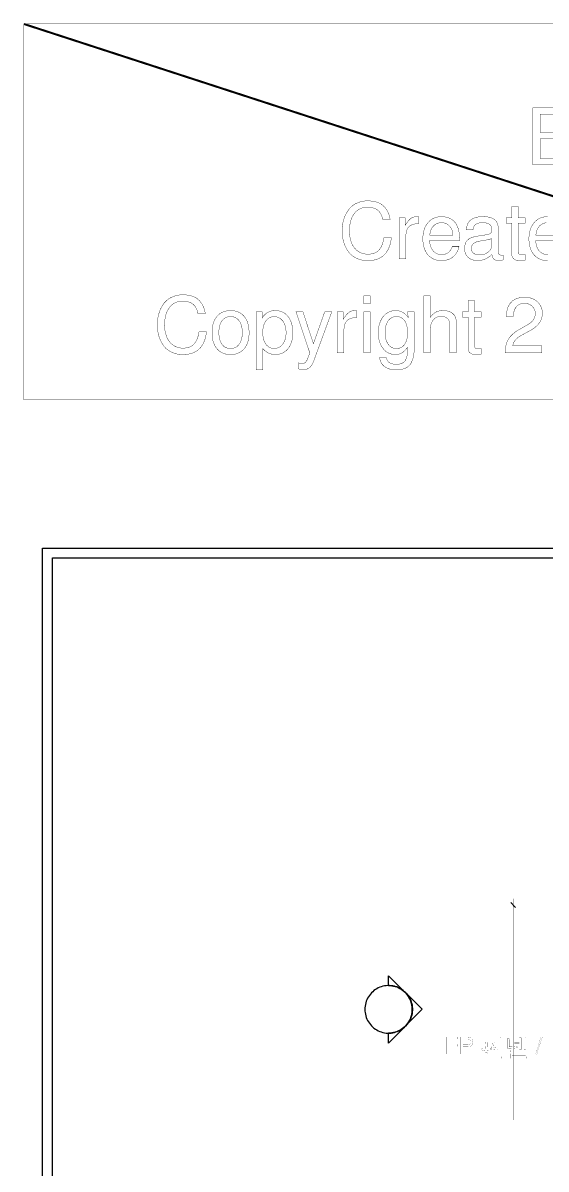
# Model space of a CAD drawing. Extents: x 0 to 840, y 0 to 273.
# Drawn here: x -0.1 to 60.8, y 140 to 273.4 of the extents above; entities that cross this region are included whole.
import ezdxf

# ---------------------------------------------------------------- set-up
doc = ezdxf.new("R2010")
doc.units = 0
doc.linetypes.add('1', pattern=[60.929508, 30.464754, -30.464754])
doc.layers.get('0').update_dxf_attribs({"linetype": 'CONTINUOUS'})
for name, color, linetype in [('SH-尺寸标注', 7, 'CONTINUOUS'), ('SH-文字标注', 7, 'CONTINUOUS'), ('SH-符号标注', 7, 'CONTINUOUS'), ('图框', 7, 'CONTINUOUS')]:
    doc.layers.add(name, color=color, linetype=linetype)

msp = doc.modelspace()

# ---------------------------------------------------------------- linework, layer by layer
at = {"color": 7, "linetype": '1', "const_width": 0.239}
msp.add_lwpolyline([(0, 273.25), (840.16, 0)], dxfattribs=at)
msp.add_lwpolyline([(0, 273.25), (840.16, 0)], dxfattribs=at)
at = {"color": 7, "const_width": 0.0392}
for points in [[(0, 273.25), (179.03, 273.25), (179.03, 229.53), (0, 229.53), (0, 273.25)], [(60.11, 259.88), (60.11, 257.61), (64.03, 257.61), (64.03, 256.86), (59.26, 256.86), (59.26, 263.5), (63.86, 263.5), (63.86, 262.75), (60.11, 262.75), (60.11, 260.63), (63.73, 260.63), (63.73, 259.88), (60.11, 259.88)], [(37.05, 249.17), (37.05, 249.17), (37.05, 249.17), (37.05, 249.3), (37.05, 249.43), (37.06, 249.56), (37.07, 249.69), (37.09, 249.82), (37.11, 249.95), (37.13, 250.07), (37.13, 250.07), (37.13, 250.07), (37.13, 250.07), (37.15, 250.2), (37.18, 250.33), (37.22, 250.46), (37.26, 250.6), (37.31, 250.73), (37.36, 250.87), (37.42, 251), (37.42, 251), (37.42, 251), (37.42, 251), (37.49, 251.14), (37.56, 251.27), (37.63, 251.39), (37.71, 251.51), (37.79, 251.63), (37.87, 251.74), (37.96, 251.84), (37.96, 251.84), (37.96, 251.84), (37.96, 251.84), (38.06, 251.94), (38.17, 252.04), (38.28, 252.13), (38.41, 252.22), (38.54, 252.3), (38.69, 252.37), (38.84, 252.44), (38.84, 252.44), (38.84, 252.44), (38.84, 252.44), (39, 252.5), (39.16, 252.56), (39.34, 252.6), (39.51, 252.63), (39.7, 252.66), (39.89, 252.67), (40.08, 252.68), (40.08, 252.68), (40.08, 252.68), (40.08, 252.68), (40.66, 252.63), (41.18, 252.5), (41.61, 252.28), (41.98, 251.97), (42.27, 251.57), (42.49, 251.09), (42.64, 250.51), (42.64, 250.51), (41.78, 250.51), (41.78, 250.51), (41.78, 250.51), (41.73, 250.71), (41.67, 250.89), (41.6, 251.05), (41.52, 251.21), (41.42, 251.34), (41.32, 251.47), (41.2, 251.58), (41.2, 251.58), (41.2, 251.58), (41.2, 251.58), (41.07, 251.67), (40.93, 251.75), (40.77, 251.81), (40.59, 251.87), (40.4, 251.9), (40.2, 251.92), (39.98, 251.93), (39.98, 251.93), (39.98, 251.93), (39.98, 251.93), (39.71, 251.92), (39.46, 251.87), (39.23, 251.8), (39.01, 251.69), (38.81, 251.55), (38.62, 251.39), (38.45, 251.19), (38.45, 251.19), (38.45, 251.19), (38.45, 251.19), (38.31, 250.97), (38.18, 250.73), (38.08, 250.46), (38, 250.17), (37.94, 249.86), (37.91, 249.53), (37.89, 249.18), (37.89, 249.18), (37.89, 249.18), (37.89, 249.18), (37.91, 248.83), (37.94, 248.51), (38, 248.21), (38.09, 247.92), (38.19, 247.66), (38.32, 247.42), (38.48, 247.2), (38.48, 247.2), (38.48, 247.2), (38.48, 247.2), (38.65, 247), (38.84, 246.84), (39.05, 246.71), (39.28, 246.6), (39.52, 246.53), (39.78, 246.48), (40.05, 246.47), (40.05, 246.47), (40.05, 246.47), (40.05, 246.47), (40.28, 246.48), (40.49, 246.5), (40.69, 246.55), (40.87, 246.62), (41.03, 246.7), (41.18, 246.8), (41.31, 246.93), (41.31, 246.93), (41.31, 246.93), (41.31, 246.93), (41.43, 247.07), (41.54, 247.23), (41.63, 247.41), (41.72, 247.62), (41.79, 247.84), (41.85, 248.09), (41.9, 248.35), (41.9, 248.35), (42.78, 248.35), (42.78, 248.35), (42.78, 248.35), (42.65, 247.65), (42.43, 247.06), (42.13, 246.58), (41.74, 246.2), (41.26, 245.93), (40.7, 245.77), (40.04, 245.72), (40.04, 245.72), (40.04, 245.72), (40.04, 245.72), (39.85, 245.72), (39.67, 245.74), (39.48, 245.76), (39.31, 245.79), (39.14, 245.84), (38.98, 245.89), (38.82, 245.95), (38.82, 245.95), (38.82, 245.95), (38.82, 245.95), (38.67, 246.02), (38.53, 246.09), (38.39, 246.17), (38.27, 246.26), (38.16, 246.35), (38.05, 246.44), (37.95, 246.54), (37.95, 246.54), (37.95, 246.54), (37.95, 246.54), (37.86, 246.64), (37.78, 246.75), (37.7, 246.87), (37.62, 246.98), (37.55, 247.11), (37.48, 247.24), (37.42, 247.37), (37.42, 247.37), (37.42, 247.37), (37.42, 247.37), (37.36, 247.51), (37.3, 247.64), (37.26, 247.77), (37.22, 247.9), (37.18, 248.03), (37.15, 248.16), (37.12, 248.29), (37.12, 248.29), (37.12, 248.29), (37.12, 248.29), (37.1, 248.41), (37.09, 248.54), (37.07, 248.66), (37.06, 248.79), (37.05, 248.92), (37.05, 249.04), (37.05, 249.17)], [(45.98, 250.04), (45.98, 250.04), (45.98, 250.04), (45.77, 250.02), (45.58, 250), (45.4, 249.96), (45.23, 249.91), (45.09, 249.85), (44.95, 249.77), (44.84, 249.68), (44.84, 249.68), (44.84, 249.68), (44.84, 249.68), (44.74, 249.57), (44.65, 249.44), (44.58, 249.28), (44.52, 249.1), (44.49, 248.89), (44.46, 248.66), (44.45, 248.41), (44.45, 248.41), (44.45, 245.93), (43.69, 245.93), (43.69, 250.7), (44.39, 250.7), (44.39, 249.84), (44.39, 249.84), (44.39, 249.84), (44.48, 249.98), (44.58, 250.12), (44.67, 250.24), (44.76, 250.35), (44.85, 250.45), (44.94, 250.53), (45.02, 250.61), (45.02, 250.61), (45.02, 250.61), (45.02, 250.61), (45.11, 250.67), (45.2, 250.72), (45.3, 250.76), (45.39, 250.79), (45.49, 250.82), (45.59, 250.83), (45.69, 250.84), (45.69, 250.84), (45.69, 250.84), (45.69, 250.84), (45.72, 250.84), (45.76, 250.84), (45.8, 250.83), (45.84, 250.83), (45.88, 250.82), (45.93, 250.82), (45.98, 250.81), (45.98, 250.81), (45.98, 250.04)], [(50.75, 248.06), (47.23, 248.06), (47.23, 248.06), (47.23, 248.06), (47.24, 247.85), (47.27, 247.66), (47.31, 247.47), (47.37, 247.3), (47.44, 247.15), (47.52, 247), (47.62, 246.87), (47.62, 246.87), (47.62, 246.87), (47.62, 246.87), (47.73, 246.75), (47.85, 246.65), (47.99, 246.57), (48.13, 246.5), (48.29, 246.46), (48.46, 246.43), (48.63, 246.42), (48.63, 246.42), (48.63, 246.42), (48.63, 246.42), (48.89, 246.44), (49.12, 246.5), (49.32, 246.6), (49.5, 246.73), (49.65, 246.91), (49.78, 247.12), (49.88, 247.38), (49.88, 247.38), (50.65, 247.38), (50.65, 247.38), (50.65, 247.38), (50.6, 247.16), (50.53, 246.96), (50.45, 246.77), (50.35, 246.59), (50.24, 246.43), (50.11, 246.29), (49.96, 246.16), (49.96, 246.16), (49.96, 246.16), (49.96, 246.16), (49.81, 246.04), (49.63, 245.94), (49.45, 245.86), (49.26, 245.8), (49.05, 245.75), (48.84, 245.73), (48.61, 245.72), (48.61, 245.72), (48.61, 245.72), (48.61, 245.72), (48.33, 245.73), (48.07, 245.77), (47.83, 245.84), (47.6, 245.94), (47.39, 246.07), (47.2, 246.22), (47.02, 246.4), (47.02, 246.4), (47.02, 246.4), (47.02, 246.4), (46.87, 246.6), (46.74, 246.83), (46.63, 247.07), (46.55, 247.34), (46.49, 247.62), (46.45, 247.93), (46.44, 248.25), (46.44, 248.25), (46.44, 248.25), (46.44, 248.25), (46.45, 248.58), (46.49, 248.88), (46.55, 249.17), (46.63, 249.44), (46.74, 249.69), (46.88, 249.92), (47.04, 250.13), (47.04, 250.13), (47.04, 250.13), (47.04, 250.13), (47.21, 250.32), (47.41, 250.48), (47.62, 250.61), (47.85, 250.71), (48.09, 250.78), (48.35, 250.82), (48.63, 250.84), (48.63, 250.84), (48.63, 250.84), (48.63, 250.84), (49.19, 250.78), (49.66, 250.61), (50.05, 250.33), (50.36, 249.93), (50.57, 249.42), (50.7, 248.8), (50.75, 248.06)], [(51.5, 249.29), (51.5, 249.29), (51.5, 249.29), (51.56, 249.7), (51.68, 250.05), (51.88, 250.33), (52.16, 250.55), (52.5, 250.71), (52.92, 250.81), (53.42, 250.84), (53.42, 250.84), (53.42, 250.84), (53.42, 250.84), (53.66, 250.83), (53.89, 250.81), (54.1, 250.78), (54.29, 250.73), (54.46, 250.67), (54.62, 250.59), (54.76, 250.51), (54.76, 250.51), (54.76, 250.51), (54.76, 250.51), (54.88, 250.4), (54.98, 250.29), (55.06, 250.16), (55.13, 250.03), (55.17, 249.87), (55.2, 249.71), (55.21, 249.54), (55.21, 249.54), (55.21, 246.73), (55.21, 246.73), (55.21, 246.73), (55.22, 246.63), (55.24, 246.55), (55.29, 246.48), (55.34, 246.43), (55.42, 246.39), (55.51, 246.36), (55.62, 246.36), (55.62, 246.36), (55.62, 246.36), (55.62, 246.36), (55.64, 246.36), (55.67, 246.36), (55.69, 246.36), (55.71, 246.36), (55.74, 246.37), (55.76, 246.37), (55.78, 246.37), (55.78, 246.37), (55.78, 245.8), (55.78, 245.8), (55.78, 245.8), (55.7, 245.78), (55.61, 245.76), (55.53, 245.75), (55.46, 245.73), (55.39, 245.73), (55.33, 245.72), (55.27, 245.72), (55.27, 245.72), (55.27, 245.72), (55.27, 245.72), (55.16, 245.72), (55.07, 245.73), (54.99, 245.75), (54.91, 245.77), (54.84, 245.81), (54.77, 245.84), (54.71, 245.89), (54.71, 245.89), (54.71, 245.89), (54.71, 245.89), (54.66, 245.94), (54.62, 246), (54.58, 246.07), (54.55, 246.14), (54.52, 246.23), (54.5, 246.32), (54.48, 246.42), (54.48, 246.42), (54.48, 246.42), (54.48, 246.42), (54.26, 246.23), (54.04, 246.08), (53.81, 245.95), (53.58, 245.85), (53.34, 245.78), (53.1, 245.73), (52.86, 245.72), (52.86, 245.72), (52.86, 245.72), (52.86, 245.72), (52.66, 245.73), (52.47, 245.75), (52.3, 245.79), (52.14, 245.84), (51.98, 245.91), (51.85, 246), (51.72, 246.1), (51.72, 246.1), (51.72, 246.1), (51.72, 246.1), (51.61, 246.22), (51.51, 246.34), (51.43, 246.48), (51.37, 246.62), (51.33, 246.78), (51.3, 246.95), (51.29, 247.13), (51.29, 247.13), (51.29, 247.13), (51.29, 247.13), (51.29, 247.19), (51.3, 247.25), (51.3, 247.3), (51.31, 247.36), (51.32, 247.41), (51.32, 247.46), (51.34, 247.51), (51.34, 247.51), (51.34, 247.51), (51.34, 247.51), (51.35, 247.56), (51.36, 247.61), (51.37, 247.65), (51.38, 247.7), (51.4, 247.74), (51.41, 247.78), (51.43, 247.82), (51.43, 247.82), (51.43, 247.82), (51.43, 247.82), (51.44, 247.86), (51.46, 247.89), (51.48, 247.93), (51.51, 247.96), (51.54, 248), (51.57, 248.03), (51.6, 248.06), (51.6, 248.06), (51.6, 248.06), (51.6, 248.06), (51.64, 248.1), (51.67, 248.13), (51.71, 248.15), (51.74, 248.18), (51.76, 248.21), (51.79, 248.23), (51.82, 248.25), (51.82, 248.25), (51.82, 248.25), (51.82, 248.25), (51.84, 248.27), (51.88, 248.29), (51.91, 248.31), (51.95, 248.33), (52, 248.35), (52.05, 248.37), (52.11, 248.39), (52.11, 248.39), (52.11, 248.39), (52.11, 248.39), (52.17, 248.41), (52.22, 248.43), (52.27, 248.44), (52.31, 248.46), (52.35, 248.47), (52.39, 248.48), (52.42, 248.49), (52.42, 248.49), (52.42, 248.49), (52.42, 248.49), (52.46, 248.5), (52.5, 248.51), (52.55, 248.52), (52.6, 248.53), (52.66, 248.54), (52.73, 248.56), (52.81, 248.57), (52.81, 248.57), (52.81, 248.57), (52.81, 248.57), (52.88, 248.58), (52.95, 248.59), (53.01, 248.6), (53.07, 248.61), (53.12, 248.62), (53.17, 248.63), (53.21, 248.63), (53.21, 248.63), (53.21, 248.63), (53.21, 248.63), (53.25, 248.64), (53.3, 248.65), (53.35, 248.65), (53.42, 248.66), (53.49, 248.67), (53.57, 248.68), (53.66, 248.7), (53.66, 248.7), (53.66, 248.7), (53.66, 248.7), (53.78, 248.71), (53.89, 248.73), (53.99, 248.76), (54.08, 248.78), (54.16, 248.81), (54.23, 248.84), (54.28, 248.87), (54.28, 248.87), (54.28, 248.87), (54.28, 248.87), (54.33, 248.91), (54.37, 248.95), (54.4, 248.99), (54.42, 249.04), (54.44, 249.1), (54.45, 249.16), (54.45, 249.23), (54.45, 249.23), (54.45, 249.43), (54.45, 249.43), (54.45, 249.43), (54.45, 249.52), (54.43, 249.61), (54.4, 249.69), (54.36, 249.77), (54.31, 249.84), (54.25, 249.9), (54.18, 249.95), (54.18, 249.95), (54.18, 249.95), (54.18, 249.95), (54.09, 250), (54, 250.04), (53.9, 250.08), (53.78, 250.1), (53.66, 250.12), (53.53, 250.13), (53.39, 250.14), (53.39, 250.14), (53.39, 250.14), (53.39, 250.14), (53.24, 250.13), (53.11, 250.12), (52.98, 250.1), (52.87, 250.07), (52.76, 250.03), (52.67, 249.99), (52.59, 249.93), (52.59, 249.93), (52.59, 249.93), (52.59, 249.93), (52.51, 249.87), (52.45, 249.79), (52.39, 249.71), (52.35, 249.62), (52.31, 249.52), (52.29, 249.41), (52.27, 249.29), (52.27, 249.29), (51.5, 249.29)], [(58.34, 250.7), (58.34, 250.08), (57.55, 250.08), (57.55, 246.81), (57.55, 246.81), (57.55, 246.81), (57.55, 246.74), (57.56, 246.68), (57.57, 246.62), (57.58, 246.58), (57.6, 246.53), (57.62, 246.5), (57.64, 246.47), (57.64, 246.47), (57.64, 246.47), (57.64, 246.47), (57.67, 246.45), (57.7, 246.43), (57.74, 246.41), (57.79, 246.4), (57.84, 246.39), (57.9, 246.39), (57.97, 246.38), (57.97, 246.38), (57.97, 246.38), (57.97, 246.38), (58.03, 246.39), (58.09, 246.39), (58.15, 246.39), (58.2, 246.4), (58.25, 246.4), (58.29, 246.41), (58.34, 246.42), (58.34, 246.42), (58.34, 245.78), (58.34, 245.78), (58.34, 245.78), (58.24, 245.77), (58.14, 245.75), (58.05, 245.74), (57.96, 245.73), (57.87, 245.72), (57.79, 245.72), (57.72, 245.72), (57.72, 245.72), (57.72, 245.72), (57.72, 245.72), (57.59, 245.72), (57.48, 245.74), (57.37, 245.76), (57.27, 245.78), (57.18, 245.82), (57.1, 245.86), (57.03, 245.92), (57.03, 245.92), (57.03, 245.92), (57.03, 245.92), (56.97, 245.97), (56.92, 246.04), (56.87, 246.11), (56.84, 246.19), (56.81, 246.28), (56.8, 246.37), (56.8, 246.48), (56.8, 246.48), (56.8, 250.08), (56.15, 250.08), (56.15, 250.7), (56.8, 250.7), (56.8, 252.01), (57.55, 252.01), (57.55, 250.7), (58.34, 250.7)], [(60.96, 245.72), (60.68, 245.73), (60.42, 245.77), (60.18, 245.84), (59.95, 245.94), (59.74, 246.07), (59.55, 246.22), (59.37, 246.4), (59.37, 246.4), (59.37, 246.4), (59.37, 246.4), (59.22, 246.6), (59.09, 246.83), (58.98, 247.07), (58.9, 247.34), (58.84, 247.62), (58.8, 247.93), (58.79, 248.25), (58.79, 248.25), (58.79, 248.25), (58.79, 248.25), (58.8, 248.58), (58.84, 248.88), (58.9, 249.17), (58.99, 249.44), (59.09, 249.69), (59.23, 249.92), (59.39, 250.13), (59.39, 250.13), (59.39, 250.13), (59.39, 250.13), (59.57, 250.32), (59.76, 250.48), (59.97, 250.61), (60.2, 250.71), (60.44, 250.78), (60.7, 250.82), (60.98, 250.84)], [(49.94, 248.68), (49.94, 248.68), (49.94, 248.68), (49.93, 248.85), (49.91, 249.02), (49.87, 249.17), (49.82, 249.32), (49.75, 249.46), (49.66, 249.59), (49.56, 249.72), (49.56, 249.72), (49.56, 249.72), (49.56, 249.72), (49.45, 249.83), (49.33, 249.92), (49.21, 250), (49.07, 250.06), (48.93, 250.1), (48.78, 250.13), (48.62, 250.14), (48.62, 250.14), (48.62, 250.14), (48.62, 250.14), (48.46, 250.13), (48.31, 250.1), (48.16, 250.06), (48.03, 250.01), (47.9, 249.93), (47.78, 249.85), (47.67, 249.74), (47.67, 249.74), (47.67, 249.74), (47.67, 249.74), (47.57, 249.62), (47.48, 249.49), (47.41, 249.35), (47.35, 249.2), (47.3, 249.04), (47.27, 248.86), (47.25, 248.68), (49.94, 248.68)], [(60.81, 250.13), (60.66, 250.1), (60.51, 250.06), (60.38, 250.01), (60.25, 249.93), (60.13, 249.85), (60.02, 249.74), (60.02, 249.74), (60.02, 249.74), (60.02, 249.74), (59.92, 249.62), (59.83, 249.49), (59.76, 249.35), (59.7, 249.2), (59.65, 249.04), (59.62, 248.86), (59.6, 248.68), (62.29, 248.68)], [(53.02, 246.38), (53.2, 246.39), (53.37, 246.41), (53.52, 246.44), (53.67, 246.49), (53.81, 246.55), (53.93, 246.63), (54.05, 246.72), (54.05, 246.72), (54.05, 246.72), (54.05, 246.72), (54.16, 246.81), (54.25, 246.91), (54.32, 247.01), (54.38, 247.11), (54.42, 247.22), (54.45, 247.32), (54.45, 247.43), (54.45, 247.43), (54.45, 248.29), (54.45, 248.29), (54.45, 248.29), (54.38, 248.26), (54.31, 248.23), (54.22, 248.2), (54.12, 248.17), (54.01, 248.15), (53.89, 248.13), (53.77, 248.1), (53.77, 248.1), (53.77, 248.1), (53.77, 248.1), (53.64, 248.08), (53.51, 248.06), (53.4, 248.05), (53.28, 248.03), (53.17, 248.01), (53.07, 247.99), (52.97, 247.98), (52.97, 247.98), (52.97, 247.98), (52.97, 247.98), (52.87, 247.96), (52.78, 247.93), (52.69, 247.9), (52.61, 247.87), (52.52, 247.82), (52.44, 247.77), (52.36, 247.72), (52.36, 247.72), (52.36, 247.72), (52.36, 247.72), (52.29, 247.66), (52.23, 247.59), (52.18, 247.51), (52.14, 247.43), (52.11, 247.34), (52.09, 247.25), (52.09, 247.15), (52.09, 247.15), (52.09, 247.15), (52.09, 247.15), (52.09, 247.05), (52.11, 246.95), (52.13, 246.87), (52.17, 246.78), (52.21, 246.71), (52.27, 246.64), (52.33, 246.58), (52.33, 246.58), (52.33, 246.58), (52.33, 246.58), (52.41, 246.53), (52.49, 246.49), (52.58, 246.45), (52.68, 246.42), (52.79, 246.4), (52.9, 246.39), (53.02, 246.38)], [(63.1, 248.06), (59.58, 248.06), (59.58, 248.06), (59.58, 248.06), (59.6, 247.85), (59.62, 247.66), (59.66, 247.47), (59.72, 247.3), (59.79, 247.15), (59.87, 247), (59.97, 246.87), (59.97, 246.87), (59.97, 246.87), (59.97, 246.87), (60.08, 246.75), (60.2, 246.65), (60.34, 246.57), (60.48, 246.5), (60.64, 246.46), (60.81, 246.43), (60.99, 246.42)], [(15.53, 238.24), (15.53, 238.24), (15.53, 238.24), (15.53, 238.37), (15.54, 238.5), (15.54, 238.63), (15.56, 238.76), (15.57, 238.89), (15.59, 239.02), (15.61, 239.14), (15.61, 239.14), (15.61, 239.14), (15.61, 239.14), (15.63, 239.27), (15.66, 239.4), (15.7, 239.53), (15.74, 239.66), (15.79, 239.8), (15.84, 239.93), (15.9, 240.07), (15.9, 240.07), (15.9, 240.07), (15.9, 240.07), (15.97, 240.21), (16.04, 240.34), (16.11, 240.46), (16.19, 240.58), (16.27, 240.7), (16.35, 240.81), (16.45, 240.91), (16.45, 240.91), (16.45, 240.91), (16.45, 240.91), (16.54, 241.01), (16.65, 241.11), (16.76, 241.2), (16.89, 241.29), (17.02, 241.37), (17.17, 241.44), (17.32, 241.51), (17.32, 241.51), (17.32, 241.51), (17.32, 241.51), (17.48, 241.57), (17.65, 241.63), (17.82, 241.67), (18, 241.7), (18.18, 241.73), (18.37, 241.74), (18.56, 241.75), (18.56, 241.75), (18.56, 241.75), (18.56, 241.75), (19.15, 241.7), (19.66, 241.57), (20.09, 241.35), (20.46, 241.04), (20.75, 240.64), (20.97, 240.16), (21.12, 239.58), (21.12, 239.58), (20.26, 239.58), (20.26, 239.58), (20.26, 239.58), (20.21, 239.78), (20.15, 239.96), (20.08, 240.12), (20, 240.28), (19.9, 240.41), (19.8, 240.54), (19.68, 240.65), (19.68, 240.65), (19.68, 240.65), (19.68, 240.65), (19.55, 240.74), (19.41, 240.82), (19.25, 240.88), (19.07, 240.94), (18.89, 240.97), (18.68, 240.99), (18.46, 241), (18.46, 241), (18.46, 241), (18.46, 241), (18.19, 240.99), (17.94, 240.94), (17.71, 240.87), (17.49, 240.76), (17.29, 240.62), (17.1, 240.46), (16.94, 240.26), (16.94, 240.26), (16.94, 240.26), (16.94, 240.26), (16.79, 240.04), (16.66, 239.8), (16.56, 239.53), (16.48, 239.24), (16.42, 238.93), (16.39, 238.6), (16.38, 238.25), (16.38, 238.25), (16.38, 238.25), (16.38, 238.25), (16.39, 237.9), (16.42, 237.58), (16.48, 237.27), (16.57, 236.99), (16.67, 236.73), (16.8, 236.49), (16.96, 236.27), (16.96, 236.27), (16.96, 236.27), (16.96, 236.27), (17.13, 236.07), (17.33, 235.91), (17.53, 235.78), (17.76, 235.67), (18, 235.6), (18.26, 235.55), (18.53, 235.54), (18.53, 235.54), (18.53, 235.54), (18.53, 235.54), (18.76, 235.55), (18.97, 235.57), (19.17, 235.62), (19.35, 235.69), (19.51, 235.77), (19.66, 235.87), (19.79, 236), (19.79, 236), (19.79, 236), (19.79, 236), (19.91, 236.14), (20.02, 236.3), (20.11, 236.48), (20.2, 236.69), (20.27, 236.91), (20.33, 237.16), (20.38, 237.42), (20.38, 237.42), (21.26, 237.42), (21.26, 237.42), (21.26, 237.42), (21.13, 236.72), (20.91, 236.13), (20.61, 235.65), (20.22, 235.27), (19.74, 235), (19.18, 234.84), (18.53, 234.79), (18.53, 234.79), (18.53, 234.79), (18.53, 234.79), (18.33, 234.79), (18.15, 234.81), (17.97, 234.83), (17.79, 234.86), (17.62, 234.91), (17.46, 234.96), (17.3, 235.02), (17.3, 235.02), (17.3, 235.02), (17.3, 235.02), (17.15, 235.09), (17.01, 235.16), (16.88, 235.24), (16.75, 235.33), (16.64, 235.41), (16.53, 235.51), (16.43, 235.61), (16.43, 235.61), (16.43, 235.61), (16.43, 235.61), (16.34, 235.71), (16.26, 235.82), (16.18, 235.93), (16.1, 236.05), (16.03, 236.18), (15.96, 236.31), (15.9, 236.44), (15.9, 236.44), (15.9, 236.44), (15.9, 236.44), (15.84, 236.58), (15.79, 236.71), (15.74, 236.84), (15.7, 236.97), (15.66, 237.1), (15.63, 237.23), (15.61, 237.36), (15.61, 237.36), (15.61, 237.36), (15.61, 237.36), (15.59, 237.48), (15.57, 237.61), (15.55, 237.73), (15.54, 237.86), (15.54, 237.99), (15.53, 238.11), (15.53, 238.24)], [(40.32, 240.68), (39.56, 240.68), (39.56, 241.64), (40.32, 241.64), (40.32, 240.68)], [(49.57, 238.3), (49.57, 238.3), (49.57, 238.3), (49.56, 238.44), (49.54, 238.57), (49.51, 238.68), (49.47, 238.78), (49.41, 238.88), (49.34, 238.96), (49.26, 239.02), (49.26, 239.02), (49.26, 239.02), (49.26, 239.02), (49.17, 239.08), (49.08, 239.13), (48.99, 239.17), (48.89, 239.2), (48.79, 239.22), (48.69, 239.24), (48.58, 239.24), (48.58, 239.24), (48.58, 239.24), (48.58, 239.24), (48.42, 239.23), (48.27, 239.21), (48.13, 239.16), (47.99, 239.1), (47.87, 239.02), (47.75, 238.92), (47.65, 238.8), (47.65, 238.8), (47.65, 238.8), (47.65, 238.8), (47.55, 238.67), (47.47, 238.52), (47.41, 238.37), (47.36, 238.2), (47.32, 238.02), (47.3, 237.83), (47.29, 237.63), (47.29, 237.63), (47.29, 235), (46.54, 235), (46.54, 241.64), (47.29, 241.64), (47.29, 239.12), (47.29, 239.12), (47.29, 239.12), (47.39, 239.23), (47.48, 239.34), (47.58, 239.44), (47.68, 239.53), (47.78, 239.61), (47.87, 239.67), (47.97, 239.73), (47.97, 239.73), (47.97, 239.73), (47.97, 239.73), (48.07, 239.78), (48.18, 239.82), (48.29, 239.85), (48.42, 239.87), (48.54, 239.89), (48.68, 239.9), (48.82, 239.91), (48.82, 239.91), (48.82, 239.91), (48.82, 239.91), (49.01, 239.9), (49.19, 239.88), (49.36, 239.84), (49.52, 239.79), (49.66, 239.73), (49.8, 239.65), (49.92, 239.56), (49.92, 239.56), (49.92, 239.56), (49.92, 239.56), (50.03, 239.45), (50.12, 239.34), (50.19, 239.21), (50.25, 239.07), (50.29, 238.93), (50.32, 238.77), (50.32, 238.6), (50.32, 238.6), (50.32, 235), (49.57, 235), (49.57, 238.3)], [(56.15, 239.22), (56.15, 239.22), (56.15, 239.22), (56.21, 239.81), (56.35, 240.31), (56.58, 240.72), (56.88, 241.04), (57.27, 241.27), (57.74, 241.41), (58.28, 241.46), (58.28, 241.46), (58.28, 241.46), (58.28, 241.46), (58.54, 241.45), (58.78, 241.41), (59.01, 241.36), (59.22, 241.28), (59.42, 241.19), (59.61, 241.07), (59.78, 240.93), (59.78, 240.93), (59.78, 240.93), (59.78, 240.93), (59.93, 240.77), (60.06, 240.6), (60.16, 240.42), (60.25, 240.22), (60.31, 240.02), (60.34, 239.79), (60.35, 239.56), (60.35, 239.56), (60.35, 239.56), (60.35, 239.56), (60.32, 239.23), (60.24, 238.91), (60.1, 238.61), (59.91, 238.34), (59.66, 238.08), (59.35, 237.84), (58.99, 237.61), (58.99, 237.61), (58.08, 237.12), (58.08, 237.12), (58.08, 237.12), (57.91, 237.03), (57.76, 236.94), (57.63, 236.85), (57.51, 236.76), (57.4, 236.67), (57.31, 236.59), (57.23, 236.5), (57.23, 236.5), (57.23, 236.5), (57.23, 236.5), (57.16, 236.41), (57.1, 236.32), (57.04, 236.22), (57, 236.12), (56.96, 236.02), (56.93, 235.91), (56.91, 235.79), (56.91, 235.79), (60.31, 235.79), (60.31, 235), (56.01, 235), (56.01, 235), (56.01, 235), (56.03, 235.29), (56.06, 235.57), (56.11, 235.82), (56.17, 236.06), (56.25, 236.27), (56.34, 236.47), (56.44, 236.64), (56.44, 236.64), (56.44, 236.64), (56.44, 236.64), (56.56, 236.81), (56.7, 236.97), (56.87, 237.14), (57.07, 237.3), (57.29, 237.47), (57.54, 237.63), (57.82, 237.79), (57.82, 237.79), (58.66, 238.27), (58.66, 238.27), (58.66, 238.27), (58.89, 238.42), (59.09, 238.58), (59.25, 238.75), (59.37, 238.93), (59.46, 239.12), (59.51, 239.33), (59.53, 239.54), (59.53, 239.54), (59.53, 239.54), (59.53, 239.54), (59.52, 239.69), (59.5, 239.83), (59.47, 239.96), (59.41, 240.08), (59.35, 240.2), (59.26, 240.31), (59.17, 240.41), (59.17, 240.41), (59.17, 240.41), (59.17, 240.41), (59.06, 240.5), (58.94, 240.58), (58.82, 240.64), (58.69, 240.69), (58.55, 240.73), (58.41, 240.75), (58.26, 240.75), (58.26, 240.75), (58.26, 240.75), (58.26, 240.75), (57.93, 240.72), (57.66, 240.63), (57.42, 240.47), (57.24, 240.25), (57.1, 239.97), (57, 239.62), (56.95, 239.21), (56.95, 239.21), (56.15, 239.22)], [(53.24, 239.77), (53.24, 239.15), (52.46, 239.15), (52.46, 235.88), (52.46, 235.88), (52.46, 235.88), (52.46, 235.81), (52.46, 235.75), (52.47, 235.69), (52.48, 235.65), (52.5, 235.6), (52.52, 235.57), (52.54, 235.54), (52.54, 235.54), (52.54, 235.54), (52.54, 235.54), (52.57, 235.52), (52.6, 235.5), (52.65, 235.48), (52.69, 235.47), (52.75, 235.46), (52.81, 235.46), (52.87, 235.45), (52.87, 235.45), (52.87, 235.45), (52.87, 235.45), (52.94, 235.46), (53, 235.46), (53.05, 235.46), (53.11, 235.47), (53.15, 235.47), (53.2, 235.48), (53.24, 235.49), (53.24, 235.49), (53.24, 234.85), (53.24, 234.85), (53.24, 234.85), (53.14, 234.84), (53.04, 234.82), (52.95, 234.81), (52.86, 234.8), (52.78, 234.79), (52.7, 234.79), (52.62, 234.79), (52.62, 234.79), (52.62, 234.79), (52.62, 234.79), (52.5, 234.79), (52.38, 234.81), (52.28, 234.83), (52.18, 234.85), (52.09, 234.89), (52.01, 234.93), (51.94, 234.99), (51.94, 234.99), (51.94, 234.99), (51.94, 234.99), (51.87, 235.04), (51.82, 235.11), (51.78, 235.18), (51.74, 235.26), (51.72, 235.35), (51.7, 235.44), (51.7, 235.55), (51.7, 235.55), (51.7, 239.15), (51.05, 239.15), (51.05, 239.77), (51.7, 239.77), (51.7, 241.08), (52.46, 241.08), (52.46, 239.77), (53.24, 239.77)], [(24.05, 239.91), (24.05, 239.91), (24.05, 239.91), (24.33, 239.89), (24.6, 239.85), (24.84, 239.78), (25.07, 239.69), (25.28, 239.56), (25.47, 239.41), (25.64, 239.23), (25.64, 239.23), (25.64, 239.23), (25.64, 239.23), (25.8, 239.02), (25.92, 238.8), (26.03, 238.54), (26.11, 238.27), (26.17, 237.97), (26.2, 237.65), (26.21, 237.31), (26.21, 237.31), (26.21, 237.31), (26.21, 237.31), (26.2, 236.99), (26.17, 236.68), (26.11, 236.4), (26.03, 236.13), (25.92, 235.89), (25.79, 235.67), (25.64, 235.46), (25.64, 235.46), (25.64, 235.46), (25.64, 235.46), (25.46, 235.28), (25.27, 235.13), (25.06, 235.01), (24.84, 234.91), (24.59, 234.84), (24.33, 234.8), (24.06, 234.79), (24.06, 234.79), (24.06, 234.79), (24.06, 234.79), (23.77, 234.8), (23.51, 234.84), (23.26, 234.91), (23.04, 235.01), (22.83, 235.14), (22.64, 235.29), (22.47, 235.47), (22.47, 235.47), (22.47, 235.47), (22.47, 235.47), (22.31, 235.67), (22.19, 235.9), (22.08, 236.15), (22, 236.41), (21.94, 236.7), (21.91, 237.02), (21.9, 237.35), (21.9, 237.35), (21.9, 237.35), (21.9, 237.35), (21.91, 237.68), (21.94, 237.99), (22, 238.28), (22.08, 238.55), (22.19, 238.8), (22.32, 239.03), (22.47, 239.23), (22.47, 239.23), (22.47, 239.23), (22.47, 239.23), (22.64, 239.41), (22.83, 239.56), (23.04, 239.69), (23.27, 239.78), (23.51, 239.85), (23.77, 239.89), (24.05, 239.91)], [(24.05, 239.21), (23.88, 239.2), (23.71, 239.17), (23.56, 239.12), (23.42, 239.05), (23.28, 238.95), (23.16, 238.84), (23.05, 238.71), (23.05, 238.71), (23.05, 238.71), (23.05, 238.71), (22.96, 238.56), (22.87, 238.4), (22.81, 238.22), (22.76, 238.02), (22.72, 237.81), (22.7, 237.59), (22.69, 237.35), (22.69, 237.35), (22.69, 237.35), (22.69, 237.35), (22.7, 237.11), (22.72, 236.88), (22.76, 236.68), (22.81, 236.48), (22.87, 236.3), (22.96, 236.14), (23.05, 235.99), (23.05, 235.99), (23.05, 235.99), (23.05, 235.99), (23.16, 235.86), (23.28, 235.74), (23.42, 235.65), (23.56, 235.58), (23.71, 235.53), (23.88, 235.5), (24.05, 235.49), (24.05, 235.49), (24.05, 235.49), (24.05, 235.49), (24.23, 235.5), (24.39, 235.53), (24.55, 235.58), (24.69, 235.65), (24.82, 235.74), (24.94, 235.86), (25.05, 235.99), (25.05, 235.99), (25.05, 235.99), (25.05, 235.99), (25.15, 236.14), (25.23, 236.3), (25.3, 236.48), (25.35, 236.67), (25.39, 236.87), (25.41, 237.09), (25.42, 237.32), (25.42, 237.32), (25.42, 237.32), (25.42, 237.32), (25.41, 237.57), (25.39, 237.8), (25.36, 238.01), (25.3, 238.21), (25.24, 238.39), (25.16, 238.56), (25.06, 238.71), (25.06, 238.71), (25.06, 238.71), (25.06, 238.71), (24.95, 238.84), (24.83, 238.95), (24.7, 239.04), (24.56, 239.12), (24.4, 239.17), (24.23, 239.2), (24.05, 239.21)], [(27.03, 233.01), (27.03, 239.77), (27.74, 239.77), (27.74, 239.05), (27.74, 239.05), (27.74, 239.05), (27.9, 239.28), (28.08, 239.47), (28.28, 239.63), (28.5, 239.75), (28.73, 239.84), (28.98, 239.89), (29.26, 239.91), (29.26, 239.91), (29.26, 239.91), (29.26, 239.91), (29.52, 239.89), (29.77, 239.85), (30, 239.78), (30.21, 239.68), (30.41, 239.55), (30.59, 239.39), (30.75, 239.21), (30.75, 239.21), (30.75, 239.21), (30.75, 239.21), (30.9, 239), (31.02, 238.76), (31.13, 238.51), (31.2, 238.24), (31.26, 237.95), (31.29, 237.64), (31.31, 237.3), (31.31, 237.3), (31.31, 237.3), (31.31, 237.3), (31.29, 236.99), (31.26, 236.69), (31.2, 236.41), (31.12, 236.15), (31.02, 235.91), (30.89, 235.68), (30.75, 235.48), (30.75, 235.48), (30.75, 235.48), (30.75, 235.48), (30.58, 235.29), (30.4, 235.14), (30.2, 235.01), (29.99, 234.92), (29.76, 234.85), (29.52, 234.8), (29.27, 234.79), (29.27, 234.79), (29.27, 234.79), (29.27, 234.79), (29.02, 234.8), (28.79, 234.85), (28.56, 234.92), (28.35, 235.02), (28.16, 235.15), (27.97, 235.31), (27.8, 235.5), (27.8, 235.5), (27.8, 233.01), (27.03, 233.01)], [(29.13, 239.2), (28.96, 239.19), (28.8, 239.16), (28.66, 239.1), (28.52, 239.03), (28.39, 238.94), (28.27, 238.83), (28.16, 238.69), (28.16, 238.69), (28.16, 238.69), (28.16, 238.69), (28.07, 238.54), (27.98, 238.38), (27.92, 238.2), (27.87, 238.01), (27.83, 237.8), (27.81, 237.58), (27.8, 237.35), (27.8, 237.35), (27.8, 237.35), (27.8, 237.35), (27.81, 237.12), (27.83, 236.9), (27.87, 236.69), (27.92, 236.5), (27.98, 236.32), (28.07, 236.16), (28.16, 236.01), (28.16, 236.01), (28.16, 236.01), (28.16, 236.01), (28.27, 235.87), (28.39, 235.76), (28.52, 235.66), (28.66, 235.59), (28.8, 235.54), (28.96, 235.51), (29.13, 235.5), (29.13, 235.5), (29.13, 235.5), (29.13, 235.5), (29.3, 235.51), (29.46, 235.54), (29.62, 235.59), (29.76, 235.66), (29.89, 235.76), (30.02, 235.87), (30.13, 236), (30.13, 236), (30.13, 236), (30.13, 236), (30.23, 236.16), (30.32, 236.32), (30.39, 236.49), (30.44, 236.68), (30.48, 236.88), (30.51, 237.1), (30.51, 237.32), (30.51, 237.32), (30.51, 237.32), (30.51, 237.32), (30.51, 237.56), (30.48, 237.78), (30.44, 237.99), (30.39, 238.19), (30.32, 238.37), (30.24, 238.53), (30.14, 238.69), (30.14, 238.69), (30.14, 238.69), (30.14, 238.69), (30.02, 238.82), (29.9, 238.94), (29.77, 239.03), (29.62, 239.1), (29.47, 239.16), (29.3, 239.19), (29.13, 239.2)], [(35.02, 239.77), (35.84, 239.77), (33.72, 234), (33.72, 234), (33.72, 234), (33.6, 233.74), (33.47, 233.51), (33.31, 233.33), (33.13, 233.19), (32.94, 233.09), (32.72, 233.03), (32.49, 233.01), (32.49, 233.01), (32.49, 233.01), (32.49, 233.01), (32.41, 233.02), (32.33, 233.02), (32.26, 233.03), (32.18, 233.05), (32.11, 233.07), (32.05, 233.1), (31.98, 233.13), (31.98, 233.13), (31.98, 233.81), (31.98, 233.81), (31.98, 233.81), (32.05, 233.8), (32.11, 233.79), (32.17, 233.78), (32.23, 233.77), (32.28, 233.76), (32.33, 233.76), (32.38, 233.76), (32.38, 233.76), (32.38, 233.76), (32.38, 233.76), (32.45, 233.76), (32.51, 233.77), (32.56, 233.78), (32.62, 233.79), (32.67, 233.81), (32.71, 233.84), (32.75, 233.86), (32.75, 233.86), (32.75, 233.86), (32.75, 233.86), (32.79, 233.9), (32.83, 233.94), (32.86, 233.98), (32.9, 234.03), (32.93, 234.09), (32.96, 234.15), (32.99, 234.22), (32.99, 234.22), (33.28, 234.98), (31.67, 239.77), (32.48, 239.77), (33.7, 236.05), (35.02, 239.77)], [(38.77, 239.11), (38.77, 239.11), (38.77, 239.11), (38.56, 239.09), (38.37, 239.07), (38.19, 239.03), (38.03, 238.98), (37.88, 238.92), (37.74, 238.84), (37.63, 238.75), (37.63, 238.75), (37.63, 238.75), (37.63, 238.75), (37.53, 238.64), (37.44, 238.51), (37.37, 238.35), (37.32, 238.17), (37.28, 237.96), (37.25, 237.73), (37.24, 237.48), (37.24, 237.48), (37.24, 235), (36.48, 235), (36.48, 239.77), (37.18, 239.77), (37.18, 238.91), (37.18, 238.91), (37.18, 238.91), (37.27, 239.05), (37.37, 239.19), (37.46, 239.31), (37.55, 239.42), (37.64, 239.52), (37.73, 239.6), (37.81, 239.67), (37.81, 239.67), (37.81, 239.67), (37.81, 239.67), (37.9, 239.74), (37.99, 239.79), (38.09, 239.83), (38.18, 239.86), (38.28, 239.89), (38.38, 239.9), (38.48, 239.91), (38.48, 239.91), (38.48, 239.91), (38.48, 239.91), (38.51, 239.91), (38.55, 239.9), (38.59, 239.9), (38.63, 239.9), (38.67, 239.89), (38.72, 239.89), (38.77, 239.88), (38.77, 239.88), (38.77, 239.11)], [(40.32, 239.77), (40.32, 235), (39.57, 235), (39.57, 239.77), (40.32, 239.77)], [(43.22, 234.79), (43.22, 234.79), (43.22, 234.79), (42.99, 234.8), (42.76, 234.85), (42.55, 234.92), (42.35, 235.01), (42.16, 235.14), (41.98, 235.29), (41.82, 235.48), (41.82, 235.48), (41.82, 235.48), (41.82, 235.48), (41.67, 235.68), (41.54, 235.91), (41.44, 236.15), (41.36, 236.41), (41.3, 236.69), (41.26, 236.99), (41.25, 237.3), (41.25, 237.3), (41.25, 237.3), (41.25, 237.3), (41.26, 237.63), (41.3, 237.93), (41.35, 238.22), (41.44, 238.49), (41.54, 238.74), (41.66, 238.97), (41.81, 239.19), (41.81, 239.19), (41.81, 239.19), (41.81, 239.19), (41.98, 239.38), (42.16, 239.54), (42.36, 239.67), (42.57, 239.78), (42.79, 239.85), (43.03, 239.89), (43.28, 239.91), (43.28, 239.91), (43.28, 239.91), (43.28, 239.91), (43.53, 239.89), (43.77, 239.84), (43.99, 239.76), (44.2, 239.64), (44.39, 239.48), (44.57, 239.3), (44.74, 239.08), (44.74, 239.08), (44.65, 239.77), (45.44, 239.77), (45.44, 235.78), (45.44, 235.78), (45.44, 235.78), (45.44, 235.59), (45.44, 235.41), (45.43, 235.24), (45.42, 235.07), (45.4, 234.92), (45.38, 234.77), (45.36, 234.64), (45.36, 234.64), (45.36, 234.64), (45.36, 234.64), (45.33, 234.51), (45.3, 234.38), (45.26, 234.26), (45.22, 234.13), (45.17, 234.02), (45.12, 233.9), (45.06, 233.79), (45.06, 233.79), (45.06, 233.79), (45.06, 233.79), (44.99, 233.68), (44.92, 233.58), (44.83, 233.49), (44.74, 233.4), (44.64, 233.33), (44.53, 233.26), (44.41, 233.2), (44.41, 233.2), (44.41, 233.2), (44.41, 233.2), (44.28, 233.15), (44.14, 233.11), (43.99, 233.08), (43.84, 233.05), (43.67, 233.03), (43.5, 233.02), (43.31, 233.01), (43.31, 233.01), (43.31, 233.01), (43.31, 233.01), (43.08, 233.02), (42.86, 233.04), (42.65, 233.08), (42.46, 233.14), (42.29, 233.21), (42.12, 233.29), (41.97, 233.4), (41.97, 233.4), (41.97, 233.4), (41.97, 233.4), (41.84, 233.51), (41.72, 233.64), (41.62, 233.78), (41.54, 233.93), (41.48, 234.09), (41.43, 234.27), (41.41, 234.45), (41.41, 234.45), (42.18, 234.45), (42.18, 234.45), (42.18, 234.45), (42.24, 234.24), (42.33, 234.06), (42.46, 233.91), (42.62, 233.8), (42.82, 233.72), (43.06, 233.67), (43.34, 233.65), (43.34, 233.65), (43.34, 233.65), (43.34, 233.65), (43.55, 233.66), (43.74, 233.69), (43.9, 233.73), (44.05, 233.79), (44.18, 233.87), (44.29, 233.97), (44.39, 234.08), (44.39, 234.08), (44.39, 234.08), (44.39, 234.08), (44.46, 234.22), (44.52, 234.37), (44.58, 234.54), (44.62, 234.72), (44.64, 234.93), (44.66, 235.16), (44.67, 235.4), (44.67, 235.4), (44.67, 235.65), (44.67, 235.65), (44.67, 235.65), (44.58, 235.52), (44.48, 235.41), (44.39, 235.3), (44.3, 235.21), (44.2, 235.13), (44.1, 235.05), (44.01, 234.99), (44.01, 234.99), (44.01, 234.99), (44.01, 234.99), (43.91, 234.94), (43.8, 234.89), (43.7, 234.85), (43.58, 234.83), (43.47, 234.81), (43.34, 234.79), (43.22, 234.79)], [(43.37, 239.21), (43.2, 239.2), (43.04, 239.17), (42.89, 239.12), (42.75, 239.04), (42.62, 238.95), (42.51, 238.84), (42.4, 238.71), (42.4, 238.71), (42.4, 238.71), (42.4, 238.71), (42.31, 238.56), (42.23, 238.39), (42.16, 238.21), (42.11, 238.02), (42.07, 237.81), (42.05, 237.59), (42.04, 237.35), (42.04, 237.35), (42.04, 237.35), (42.04, 237.35), (42.05, 237.11), (42.07, 236.88), (42.11, 236.67), (42.16, 236.48), (42.23, 236.3), (42.31, 236.14), (42.4, 235.99), (42.4, 235.99), (42.4, 235.99), (42.4, 235.99), (42.51, 235.86), (42.62, 235.74), (42.75, 235.65), (42.89, 235.58), (43.04, 235.53), (43.2, 235.5), (43.37, 235.49), (43.37, 235.49), (43.37, 235.49), (43.37, 235.49), (43.54, 235.5), (43.7, 235.53), (43.84, 235.58), (43.98, 235.65), (44.1, 235.74), (44.22, 235.85), (44.32, 235.98), (44.32, 235.98), (44.32, 235.98), (44.32, 235.98), (44.41, 236.12), (44.49, 236.29), (44.55, 236.46), (44.6, 236.66), (44.64, 236.86), (44.66, 237.08), (44.67, 237.32), (44.67, 237.32), (44.67, 237.32), (44.67, 237.32), (44.66, 237.57), (44.64, 237.8), (44.6, 238.01), (44.56, 238.21), (44.49, 238.39), (44.42, 238.56), (44.33, 238.71), (44.33, 238.71), (44.33, 238.71), (44.33, 238.71), (44.22, 238.84), (44.11, 238.95), (43.98, 239.04), (43.85, 239.12), (43.7, 239.17), (43.54, 239.2), (43.37, 239.21)]]:
    msp.add_lwpolyline(points, dxfattribs=at)
at = {"layer": 'SH-尺寸标注', "color": 7}
for points, const_width in [([(60.08, 170.75), (56.2, 170.75)], 0.00998), ([(56.95, 171.49), (56.95, 145.72)], 0.00998), ([(55.19, 159.53), (55.19, 159.53), (55.01, 159.53), (54.85, 159.55), (54.71, 159.57), (54.71, 159.57), (54.58, 159.61), (54.47, 159.65), (54.38, 159.69), (54.38, 159.69), (54.31, 159.74), (54.24, 159.8), (54.19, 159.86), (54.19, 159.86), (54.14, 159.92), (54.11, 159.99), (54.09, 160.05), (54.09, 160.05), (54.08, 160.11), (54.07, 160.17), (54.07, 160.24), (54.07, 160.24), (54.19, 160.64), (54.57, 160.87), (55.21, 160.95), (55.21, 160.95), (55.54, 160.93), (55.81, 160.87), (56.03, 160.77), (56.03, 160.77), (56.19, 160.63), (56.28, 160.45), (56.31, 160.24), (56.31, 160.24), (56.28, 160.02), (56.19, 159.85), (56.03, 159.71), (56.03, 159.71), (55.81, 159.61), (55.53, 159.55), (55.19, 159.53)], 0.00000000153), ([(54.31, 160.68), (54.4, 160.19), (54.7, 159.9), (55.19, 159.8), (55.19, 159.8), (55.69, 159.85), (55.99, 159.99), (56.09, 160.23), (56.09, 160.23), (56.06, 160.37), (55.99, 160.48), (55.87, 160.57), (55.87, 160.57), (55.69, 160.63), (55.47, 160.66), (55.18, 160.68), (54.31, 160.68)], 0.00000000153), ([(54.82, 157.84), (54.82, 157.84), (54.4, 157.93), (54.15, 158.17), (54.07, 158.56), (54.07, 158.56), (54.09, 158.75), (54.14, 158.92), (54.24, 159.06), (54.24, 159.06), (54.37, 159.17), (54.53, 159.24), (54.7, 159.26), (54.7, 159.26), (54.96, 159.21), (55.18, 159.05), (55.36, 158.8), (55.53, 158.49), (55.53, 158.49), (55.6, 158.37), (55.67, 158.27), (55.74, 158.2), (55.74, 158.2), (55.81, 158.15), (55.89, 158.12), (55.98, 158.1), (55.98, 159.24), (56.24, 159.24), (56.24, 157.79), (56.24, 157.79), (56.02, 157.82), (55.84, 157.86), (55.69, 157.94), (55.69, 157.94), (55.56, 158.04), (55.43, 158.2), (55.3, 158.4), (55.14, 158.69), (55.14, 158.69), (55.02, 158.85), (54.87, 158.95), (54.71, 158.98), (54.71, 158.98), (54.6, 158.97), (54.5, 158.93), (54.42, 158.86), (54.42, 158.86), (54.35, 158.77), (54.32, 158.67), (54.3, 158.55), (54.3, 158.55), (54.36, 158.32), (54.53, 158.17), (54.82, 158.11), (54.82, 157.84)], 0.00000000153), ([(55.25, 156.11), (55.25, 156.11), (55.07, 156.12), (54.9, 156.14), (54.74, 156.17), (54.74, 156.17), (54.61, 156.2), (54.49, 156.25), (54.4, 156.3), (54.4, 156.3), (54.32, 156.35), (54.25, 156.41), (54.19, 156.48), (54.19, 156.48), (54.15, 156.55), (54.11, 156.62), (54.09, 156.69), (54.09, 156.69), (54.08, 156.75), (54.07, 156.82), (54.07, 156.89), (54.07, 156.89), (54.08, 157.05), (54.13, 157.19), (54.22, 157.31), (54.22, 157.31), (54.33, 157.4), (54.47, 157.47), (54.63, 157.51), (54.63, 157.24), (54.63, 157.24), (54.54, 157.21), (54.46, 157.17), (54.39, 157.11), (54.39, 157.11), (54.34, 157.04), (54.31, 156.96), (54.31, 156.87), (54.31, 156.87), (54.33, 156.73), (54.4, 156.61), (54.52, 156.52), (54.52, 156.52), (54.68, 156.45), (54.89, 156.41), (55.13, 156.39), (55.13, 156.39), (55, 156.52), (54.92, 156.69), (54.89, 156.89), (54.89, 156.89), (54.91, 157.07), (54.97, 157.23), (55.08, 157.37), (55.08, 157.37), (55.22, 157.47), (55.39, 157.54), (55.58, 157.56), (55.58, 157.56), (55.78, 157.53), (55.96, 157.47), (56.11, 157.36), (56.11, 157.36), (56.22, 157.21), (56.29, 157.04), (56.31, 156.84), (56.31, 156.84), (56.2, 156.44), (55.84, 156.19), (55.25, 156.11)], 0.00000000153), ([(55.13, 156.86), (55.14, 156.73), (55.18, 156.62), (55.26, 156.53), (55.26, 156.53), (55.35, 156.46), (55.46, 156.42), (55.59, 156.41), (55.59, 156.41), (55.72, 156.42), (55.83, 156.46), (55.93, 156.53), (55.93, 156.53), (56.01, 156.62), (56.06, 156.73), (56.07, 156.85), (56.07, 156.85), (56.06, 156.96), (56.01, 157.07), (55.94, 157.16), (55.94, 157.16), (55.84, 157.23), (55.73, 157.27), (55.6, 157.28), (55.6, 157.28), (55.47, 157.27), (55.35, 157.23), (55.26, 157.17), (55.26, 157.17), (55.18, 157.08), (55.14, 156.98), (55.13, 156.86)], 0.00000000153), ([(56.67, 146.74), (57.23, 146.19)], 1e-18), ([(60.08, 146.46), (56.2, 146.46)], 0.00998)]:
    msp.add_lwpolyline(points, dxfattribs=dict(at, const_width=const_width))
msp.add_lwpolyline([(57.23, 170.47), (56.67, 171.03)], dxfattribs=at)
at = {"layer": 'SH-文字标注', "color": 7, "const_width": 0.0144}
for points in [[(49.41, 154.31), (49.41, 153.64), (50.56, 153.64), (50.56, 153.42), (49.16, 153.42), (49.16, 155.38), (50.52, 155.38), (50.52, 155.15), (49.41, 155.15), (49.41, 154.53), (50.48, 154.53), (50.48, 154.31), (49.41, 154.31)], [(52.27, 154.8), (52.27, 154.8), (52.26, 154.64), (52.2, 154.51), (52.12, 154.4), (52.12, 154.4), (52.01, 154.31), (51.88, 154.26), (51.72, 154.25), (51.11, 154.25), (51.11, 153.42), (50.86, 153.42), (50.86, 155.38), (51.67, 155.38), (51.67, 155.38), (51.85, 155.36), (52, 155.31), (52.12, 155.23), (52.12, 155.23), (52.2, 155.11), (52.25, 154.97), (52.27, 154.8)], [(51.63, 154.47), (51.63, 154.47), (51.74, 154.48), (51.83, 154.51), (51.91, 154.56), (51.91, 154.56), (51.97, 154.63), (52, 154.71), (52.01, 154.81), (52.01, 154.81), (52, 154.91), (51.97, 154.99), (51.91, 155.06), (51.91, 155.06), (51.83, 155.11), (51.74, 155.14), (51.63, 155.15), (51.11, 155.15), (51.11, 154.47), (51.63, 154.47)], [(53.92, 154.81), (53.92, 154.81), (53.93, 154.81), (53.94, 154.8), (53.94, 154.78), (53.92, 154.7), (53.92, 154.7), (53.94, 154.06), (53.94, 154.06), (53.94, 154.06), (54.15, 154.07), (54.33, 154.09), (54.46, 154.09), (54.46, 154.09), (54.49, 154.38), (54.51, 154.62), (54.53, 154.81), (54.72, 154.81), (54.72, 154.81), (54.75, 154.81), (54.76, 154.8), (54.76, 154.79), (54.73, 154.65), (54.67, 154.11), (55.11, 154.15), (55.11, 153.97), (53.83, 153.84), (53.51, 153.81), (53.4, 153.77), (53.39, 153.77), (53.39, 153.77), (53.38, 153.77), (53.36, 153.78), (53.35, 153.8), (53.3, 154.01), (53.3, 154.01), (53.54, 154.03), (53.69, 154.04), (53.74, 154.04), (53.74, 154.05), (53.74, 154.05), (53.73, 154.24), (53.71, 154.49), (53.69, 154.81), (53.92, 154.81)], [(53.4, 155.19), (55.03, 155.19), (55.03, 155), (53.4, 155), (53.4, 155.19)], [(55.49, 155.39), (55.49, 155.39), (55.51, 155.38), (55.52, 155.38), (55.52, 155.36), (55.5, 155.27), (55.5, 155.27), (55.5, 154.45), (55.92, 154.45), (55.92, 154.26), (55.5, 154.26), (55.5, 153.36), (55.3, 153.36), (55.3, 155.39), (55.49, 155.39)], [(56.29, 155.21), (56.48, 155.21), (56.48, 155.21), (56.5, 155.21), (56.51, 155.2), (56.51, 155.18), (56.49, 155.09), (56.49, 155.09), (56.49, 154.24), (56.49, 154.24), (56.84, 154.25), (57.17, 154.29), (57.48, 154.34), (57.5, 154.16), (57.5, 154.16), (57.46, 154.15), (57.36, 154.13), (57.21, 154.1), (57.21, 154.1), (56.93, 154.07), (56.62, 154.05), (56.29, 154.04), (56.29, 155.21)], [(57.87, 155.33), (57.87, 155.33), (57.89, 155.33), (57.9, 155.32), (57.9, 155.31), (57.88, 155.21), (57.88, 155.21), (57.88, 153.94), (57.68, 153.94), (57.68, 154.59), (57.08, 154.59), (57.08, 154.78), (57.68, 154.78), (57.68, 155.33), (57.87, 155.33)], [(58.42, 155.39), (58.43, 155.39), (58.43, 155.39), (58.44, 155.38), (58.44, 155.37), (58.45, 155.36), (58.42, 155.27), (58.42, 155.27), (58.42, 153.94), (58.22, 153.94), (58.22, 155.39), (58.42, 155.39)], [(60.19, 155.38), (60.34, 155.38), (59.7, 153.36), (59.56, 153.36), (60.19, 155.38)], [(53.9, 153.59), (53.9, 153.59), (53.92, 153.59), (53.94, 153.58), (53.94, 153.57), (53.92, 153.47), (53.92, 153.47), (53.92, 153.09), (55.59, 153.09), (55.59, 152.9), (53.72, 152.9), (53.72, 153.59), (53.9, 153.59)], [(58.42, 153.84), (58.42, 153.27), (56.81, 153.27), (56.81, 153.09), (58.5, 153.09), (58.5, 152.9), (56.61, 152.9), (56.61, 153.46), (58.22, 153.46), (58.22, 153.65), (56.61, 153.65), (56.61, 153.84), (58.42, 153.84)]]:
    msp.add_lwpolyline(points, dxfattribs=at)
at = {"layer": 'SH-符号标注', "color": 7}
for points in [[(45.23, 158.61), (45.22, 158.8), (45.2, 158.99), (45.17, 159.18), (45.12, 159.37), (45.06, 159.55), (44.99, 159.73), (44.9, 159.91), (44.81, 160.07), (44.7, 160.23), (44.58, 160.39), (44.45, 160.53), (44.31, 160.66), (44.16, 160.79), (44.01, 160.9), (43.84, 161), (43.67, 161.1), (43.5, 161.17), (43.31, 161.24), (43.13, 161.29), (42.94, 161.33), (42.75, 161.36), (42.55, 161.37), (42.36, 161.37), (42.17, 161.36), (41.98, 161.33), (41.79, 161.29), (41.6, 161.24), (41.42, 161.17), (41.24, 161.1), (41.07, 161), (40.91, 160.9), (40.75, 160.79), (40.6, 160.66), (40.47, 160.53), (40.34, 160.39), (40.22, 160.23), (40.11, 160.07), (40.01, 159.91), (39.93, 159.73), (39.86, 159.55), (39.8, 159.37), (39.75, 159.18), (39.72, 158.99), (39.7, 158.8), (39.69, 158.61), (39.7, 158.41), (39.72, 158.22), (39.75, 158.03), (39.8, 157.84), (39.86, 157.66), (39.93, 157.48), (40.01, 157.31), (40.11, 157.14), (40.22, 156.98), (40.34, 156.83), (40.47, 156.68), (40.6, 156.55), (40.75, 156.42), (40.91, 156.31), (41.07, 156.21), (41.24, 156.12), (41.42, 156.04), (41.6, 155.97), (41.79, 155.92), (41.98, 155.88), (42.17, 155.85), (42.36, 155.84), (42.55, 155.84), (42.75, 155.85), (42.94, 155.88), (43.13, 155.92), (43.31, 155.97), (43.5, 156.04), (43.67, 156.12), (43.84, 156.21), (44.01, 156.31), (44.16, 156.42), (44.31, 156.55), (44.45, 156.68), (44.58, 156.83), (44.7, 156.98), (44.81, 157.14), (44.9, 157.31), (44.99, 157.48), (45.06, 157.66), (45.12, 157.84), (45.17, 158.03), (45.2, 158.22), (45.23, 158.61)], [(42.46, 162.52), (46.37, 158.61), (46.37, 158.61), (42.46, 154.69), (42.46, 154.69), (42.46, 155.84), (42.46, 155.84), (43.22, 155.94), (43.93, 156.26), (44.52, 156.75), (44.95, 157.39), (45.19, 158.13), (45.21, 158.9), (45.03, 159.64), (44.64, 160.31), (44.09, 160.85), (43.4, 161.21), (42.46, 161.38), (42.46, 161.38), (42.46, 162.52)], [(42.46, 162.52), (46.37, 158.61)], [(42.46, 161.38), (42.46, 162.52)], [(42.46, 161.38), (42.65, 161.37), (42.84, 161.35), (43.03, 161.32), (43.22, 161.27), (43.4, 161.21), (43.58, 161.14), (43.76, 161.05), (43.93, 160.95), (44.09, 160.85), (44.24, 160.73), (44.38, 160.6), (44.52, 160.46), (44.64, 160.31), (44.75, 160.15), (44.86, 159.99), (44.95, 159.82), (45.03, 159.64), (45.09, 159.46), (45.14, 159.28), (45.19, 159.09), (45.21, 158.9), (45.23, 158.7), (45.23, 158.51), (45.21, 158.32), (45.19, 158.13), (45.14, 157.94), (45.09, 157.75), (45.03, 157.57), (44.95, 157.39), (44.86, 157.22), (44.75, 157.06), (44.64, 156.9), (44.52, 156.75), (44.38, 156.61), (44.24, 156.48), (44.09, 156.37), (43.93, 156.26), (43.76, 156.16), (43.58, 156.08), (43.4, 156), (43.22, 155.94), (43.03, 155.9), (42.84, 155.86), (42.46, 155.84)], [(46.37, 158.61), (42.46, 154.69)], [(42.46, 154.69), (42.46, 155.84)]]:
    msp.add_lwpolyline(points, dxfattribs=at)
at = {"layer": 'SH-符号标注', "color": 7, "const_width": 0.00000000153}
for points in [[(42.8, 158.23), (42.07, 158.23), (41.87, 157.67), (41.62, 157.67), (42.29, 159.55), (42.6, 159.55), (43.26, 157.67), (42.99, 157.67), (42.8, 158.23)], [(42.44, 159.29), (42.13, 158.43), (42.73, 158.43)]]:
    msp.add_lwpolyline(points, dxfattribs=at)
at = {"layer": '图框', "color": 7}
for points in [[(314.72, 212.26), (314.72, 4.57), (2.18, 4.57), (2.18, 212.26), (314.72, 212.26)], [(3.31, 5.69), (3.31, 211.13), (283.12, 211.13), (283.12, 5.69), (3.31, 5.69)]]:
    msp.add_lwpolyline(points, dxfattribs=at)

doc.saveas('drawing.dxf')
